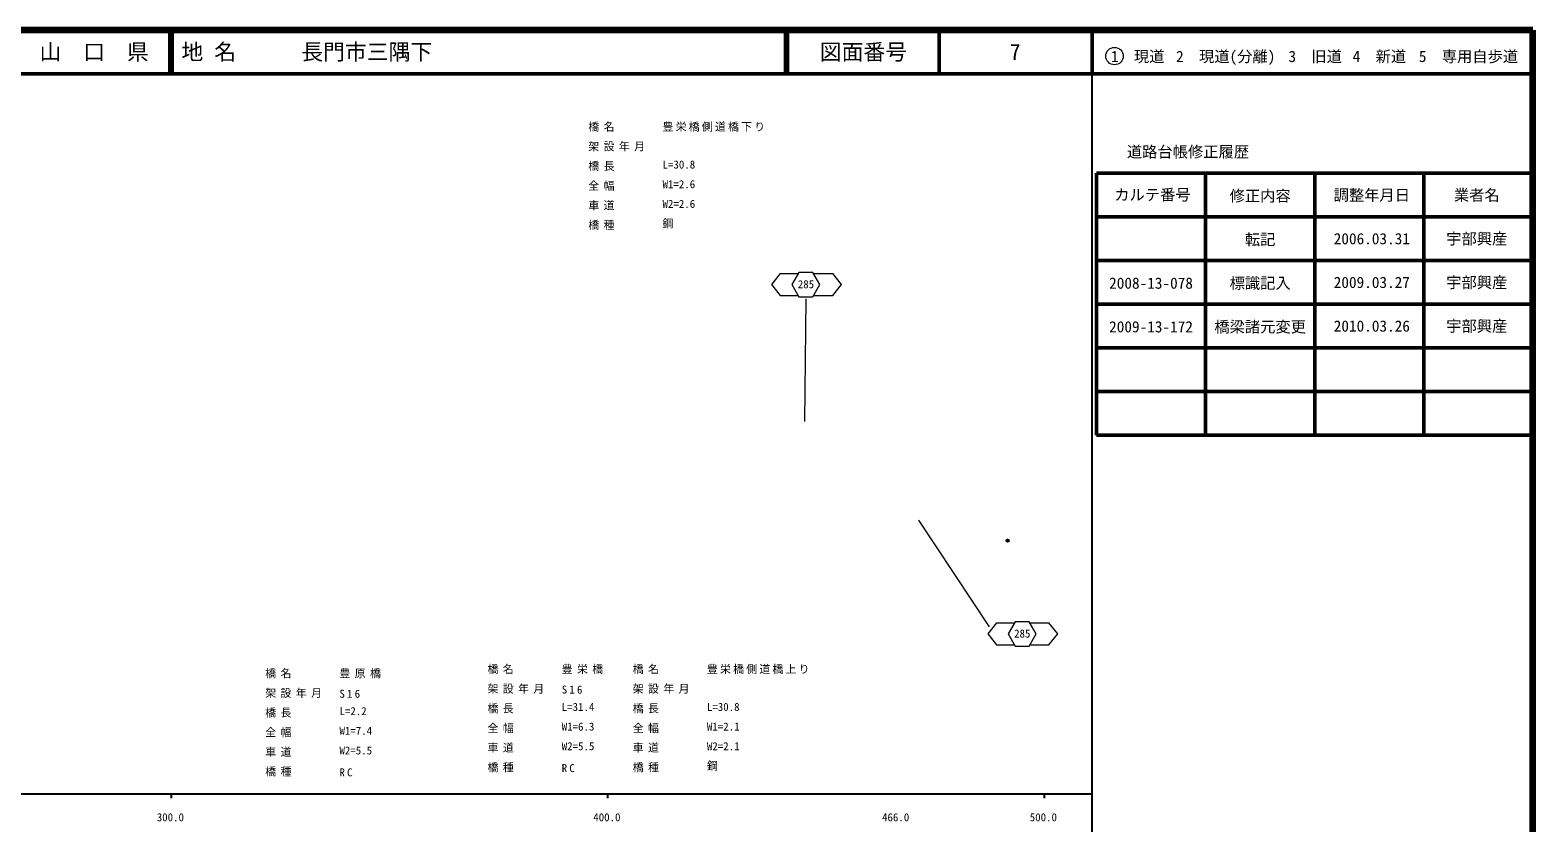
# Model space of a CAD drawing. Units: millimetres on the paper, with parts at other scales. Extents: x 40 to 680, y 20 to 380.
# Drawn here: x 335.7 to 680, y 198.4 to 380 of the extents above; entities that cross this region are included whole.
import ezdxf
from ezdxf.enums import TextEntityAlignment as Align

# ---------------------------------------------------------------- set-up
doc = ezdxf.new("R2010")
doc.units = ezdxf.units.MM
doc.header["$PDMODE"] = 32
doc.header["$PDSIZE"] = 0.5
doc.layers.add('M-OTRS', color=6, linetype='Continuous')
doc.layers.add('M-STR-HTXT', color=7, linetype='Continuous')
for name, color, linetype, lineweight in [('M-STR-STRC', 7, 'Continuous', 13), ('M-TTL', 2, 'Continuous', 140), ('M-TTL-BAND', 7, 'Continuous', 25), ('M-TTL-FRAM', 2, 'Continuous', 50), ('M-TTL-LINE', 7, 'Continuous', 50), ('M-TTL-TXT', 7, 'Continuous', 13)]:
    doc.layers.add(name, color=color, linetype=linetype, lineweight=lineweight)
doc.styles.add('ＭＳ ゴシック', font='')
doc.styles.get('ＭＳ ゴシック').set_extended_font_data('MS Gothic')

msp = doc.modelspace()

# ---------------------------------------------------------------- linework, layer by layer
at = {"layer": 'M-OTRS'}
msp.add_point((559.658, 263.031), dxfattribs=at)
at = {"layer": 'M-STR-STRC'}
for p, q in [((507.575, 324.211), (505.575, 321.711)), ((507.575, 324.211), (511.667, 324.211)), ((515.202, 324.211), (519.575, 324.211)), ((521.575, 321.711), (519.575, 324.211)), ((505.575, 321.711), (507.575, 319.211)), ((519.575, 319.211), (521.575, 321.711)), ((507.575, 319.211), (511.657, 319.211)), ((513.204, 290.348), (513.525, 318.445)), ((515.213, 319.211), (519.575, 319.211)), ((539.227, 267.717), (555.428, 243.302)), ((557.127, 244.176), (555.127, 241.676)), ((555.127, 241.676), (557.127, 239.176)), ((557.127, 244.176), (561.219, 244.176)), ((564.754, 244.176), (569.127, 244.176)), ((571.127, 241.676), (569.127, 244.176)), ((569.127, 239.176), (571.127, 241.676)), ((557.127, 239.176), (561.209, 239.176)), ((564.764, 239.176), (569.127, 239.176))]:
    msp.add_line(p, q, dxfattribs=at)
for points in [[(516.651, 321.703), (515.043, 324.488), (511.827, 324.487), (510.219, 321.702), (511.827, 318.917), (515.043, 318.917)], [(566.203, 241.667), (564.594, 244.452), (561.378, 244.452), (559.771, 241.666), (561.379, 238.881), (564.595, 238.882)]]:
    msp.add_lwpolyline(points, close=True, dxfattribs=at)
at = {"layer": 'M-TTL'}
for p, q in [((680, 380), (40, 380)), ((680, 20), (680, 380))]:
    msp.add_line(p, q, dxfattribs=at)
at = {"layer": 'M-TTL-BAND'}
for p, q in [((579, 20), (579, 370)), ((40, 205), (579, 205)), ((368, 205), (368, 204)), ((468, 205), (468, 204)), ((568, 205), (568, 204))]:
    msp.add_line(p, q, dxfattribs=at)
at = {"layer": 'M-TTL-FRAM'}
for p, q in [((580, 347.197), (580, 287.197)), ((580, 347.197), (680, 347.197)), ((580, 287.197), (680, 287.197))]:
    msp.add_line(p, q, dxfattribs=at)
at = {"layer": 'M-TTL-LINE'}
for p, q in [((367.75, 380), (367.75, 370)), ((368.25, 380), (368.25, 370)), ((508.747, 380), (508.747, 370)), ((509.247, 380), (509.247, 370)), ((543.997, 380), (543.997, 370)), ((579, 380), (579, 370)), ((40, 370), (680, 370)), ((605, 347.197), (605, 287.197)), ((630, 347.197), (630, 287.197)), ((655, 347.197), (655, 287.197)), ((580, 337.197), (680, 337.197)), ((580, 327.197), (680, 327.197)), ((580, 317.197), (680, 317.197)), ((580, 307.197), (680, 307.197)), ((580, 297.197), (680, 297.197))]:
    msp.add_line(p, q, dxfattribs=at)
at = {"layer": 'M-TTL-TXT'}
msp.add_circle((584.147, 374.034), 2, dxfattribs=at)

# ---------------------------------------------------------------- texts
at = {"layer": 'M-STR-HTXT', "style": 'ＭＳ ゴシック'}
for s, p in [('L=30.8', (480.595, 347.721)), ('W1=2.6', (480.595, 343.221)), ('W2=2.6', (480.595, 338.721)), ('鋼', (480.595, 334.221)), ('L=2.2', (406.579, 222.501)), ('L=31.4', (457.501, 223.467)), ('L=30.8', (490.764, 223.467)), ('W1=7.4', (406.579, 218.001)), ('W1=6.3', (457.501, 218.967)), ('W1=2.1', (490.764, 218.967)), ('W2=5.5', (406.579, 213.501)), ('W2=5.5', (457.501, 214.467)), ('W2=2.1', (490.764, 214.467)), ('鋼', (490.764, 209.967))]:
    msp.add_text(s, height=1.833, dxfattribs=at).set_placement(p, align=Align.BOTTOM_LEFT)
at = {"layer": 'M-STR-HTXT', "char_height": 1.833, "attachment_point": 7, "style": 'ＭＳ ゴシック'}
for s, insert in [('\\T1.4;橋名', (463.595, 356.721)), ('\\T1.2;豊栄橋側道橋下り', (480.595, 356.721)), ('\\T1.4;架設年月', (463.595, 352.221)), ('\\T1.4;橋長', (463.595, 347.721)), ('\\T1.4;全幅', (463.595, 343.221)), ('\\T1.4;車道', (463.595, 338.721)), ('\\T1.4;橋種', (463.595, 334.221)), ('\\T1.4;橋名', (440.501, 232.467)), ('\\T1.4;豊栄橋', (457.501, 232.467)), ('\\T1.4;橋名', (473.764, 232.467)), ('\\T1.2;豊栄橋側道橋上り', (490.764, 232.467)), ('\\T1.4;橋名', (389.579, 231.501)), ('\\T1.4;豊原橋', (406.579, 231.501)), ('\\T1.4;架設年月', (389.579, 227.001)), ('\\T1.4;S16', (406.579, 227.001)), ('\\T1.4;架設年月', (440.501, 227.967)), ('\\T1.4;S16', (457.501, 227.967)), ('\\T1.4;架設年月', (473.764, 227.967)), ('\\T1.4;橋長', (389.579, 222.501)), ('\\T1.4;橋長', (440.501, 223.467)), ('\\T1.4;橋長', (473.764, 223.467)), ('\\T1.4;全幅', (440.501, 218.967)), ('\\T1.4;全幅', (473.764, 218.967)), ('\\T1.4;全幅', (389.579, 218.001)), ('\\T1.4;車道', (389.579, 213.501)), ('\\T1.4;車道', (440.501, 214.467)), ('\\T1.4;車道', (473.764, 214.467)), ('\\T1.4;橋種', (389.579, 209.001)), ('\\T1.4;RC', (406.579, 209.001)), ('\\T1.4;橋種', (440.501, 209.967)), ('\\T1.4;RC', (457.501, 209.967)), ('\\T1.4;橋種', (473.764, 209.967))]:
    msp.add_mtext(s, dxfattribs=dict(at, insert=insert))
at = {"layer": 'M-STR-STRC', "style": 'ＭＳ ゴシック'}
for p in [(511.586, 321.774), (561.137, 241.739)]:
    msp.add_text('285', height=1.833, dxfattribs=at).set_placement(p, align=Align.MIDDLE_LEFT)
at = {"layer": 'M-TTL-BAND', "style": 'ＭＳ ゴシック'}
for s, p in [('300.0', (367.844, 198.195)), ('400.0', (467.844, 198.195)), ('466.0', (534, 198.195)), ('500.0', (567.844, 198.195))]:
    msp.add_text(s, height=1.833, dxfattribs=at).set_placement(p, align=Align.BOTTOM_CENTER)
at = {"layer": 'M-TTL-TXT', "style": 'ＭＳ ゴシック'}
for s, height, p in [('山\u3000口\u3000県', 3.666, (350.375, 375)), ('図面番号', 3.666, (526.622, 375)), ('7', 3.666, (561.372, 375)), ('1\u3000現道', 2.566, (589.448, 373.958)), ('2\u3000現道(分離)', 2.566, (609.619, 373.958)), ('3\u3000旧道', 2.566, (630.121, 373.958)), ('4\u3000新道', 2.566, (644.824, 373.958)), ('5\u3000専用自歩道', 2.566, (665.228, 373.958)), ('道路台帳修正履歴', 2.566, (600.968, 352.113)), ('カルテ番号', 2.566, (592.839, 342.277)), ('修正内容', 2.566, (617.509, 342.023)), ('調整年月日', 2.566, (643.089, 342.197)), ('業者名', 2.566, (667.134, 342.197)), ('転記', 2.566, (617.509, 332.023)), ('2006.03.31', 2.566, (643.089, 332.197)), ('宇部興産', 2.566, (667.134, 332.197)), ('標識記入', 2.566, (617.509, 322.023)), ('宇部興産', 2.566, (667.134, 322.197)), ('2008-13-078', 2.566, (592.509, 322.023)), ('2009.03.27', 2.566, (643.089, 322.197)), ('橋梁諸元変更', 2.566, (617.509, 312.023)), ('2010.03.26', 2.566, (643.089, 312.197)), ('宇部興産', 2.566, (667.134, 312.197)), ('2009-13-172', 2.566, (592.509, 312.023))]:
    msp.add_text(s, height=height, dxfattribs=at).set_placement(p, align=Align.MIDDLE_CENTER)
msp.add_text('地 名      長門市三隅下', height=3.666, dxfattribs=at).set_placement((370.38, 375), align=Align.MIDDLE_LEFT)

doc.saveas('drawing.dxf')
